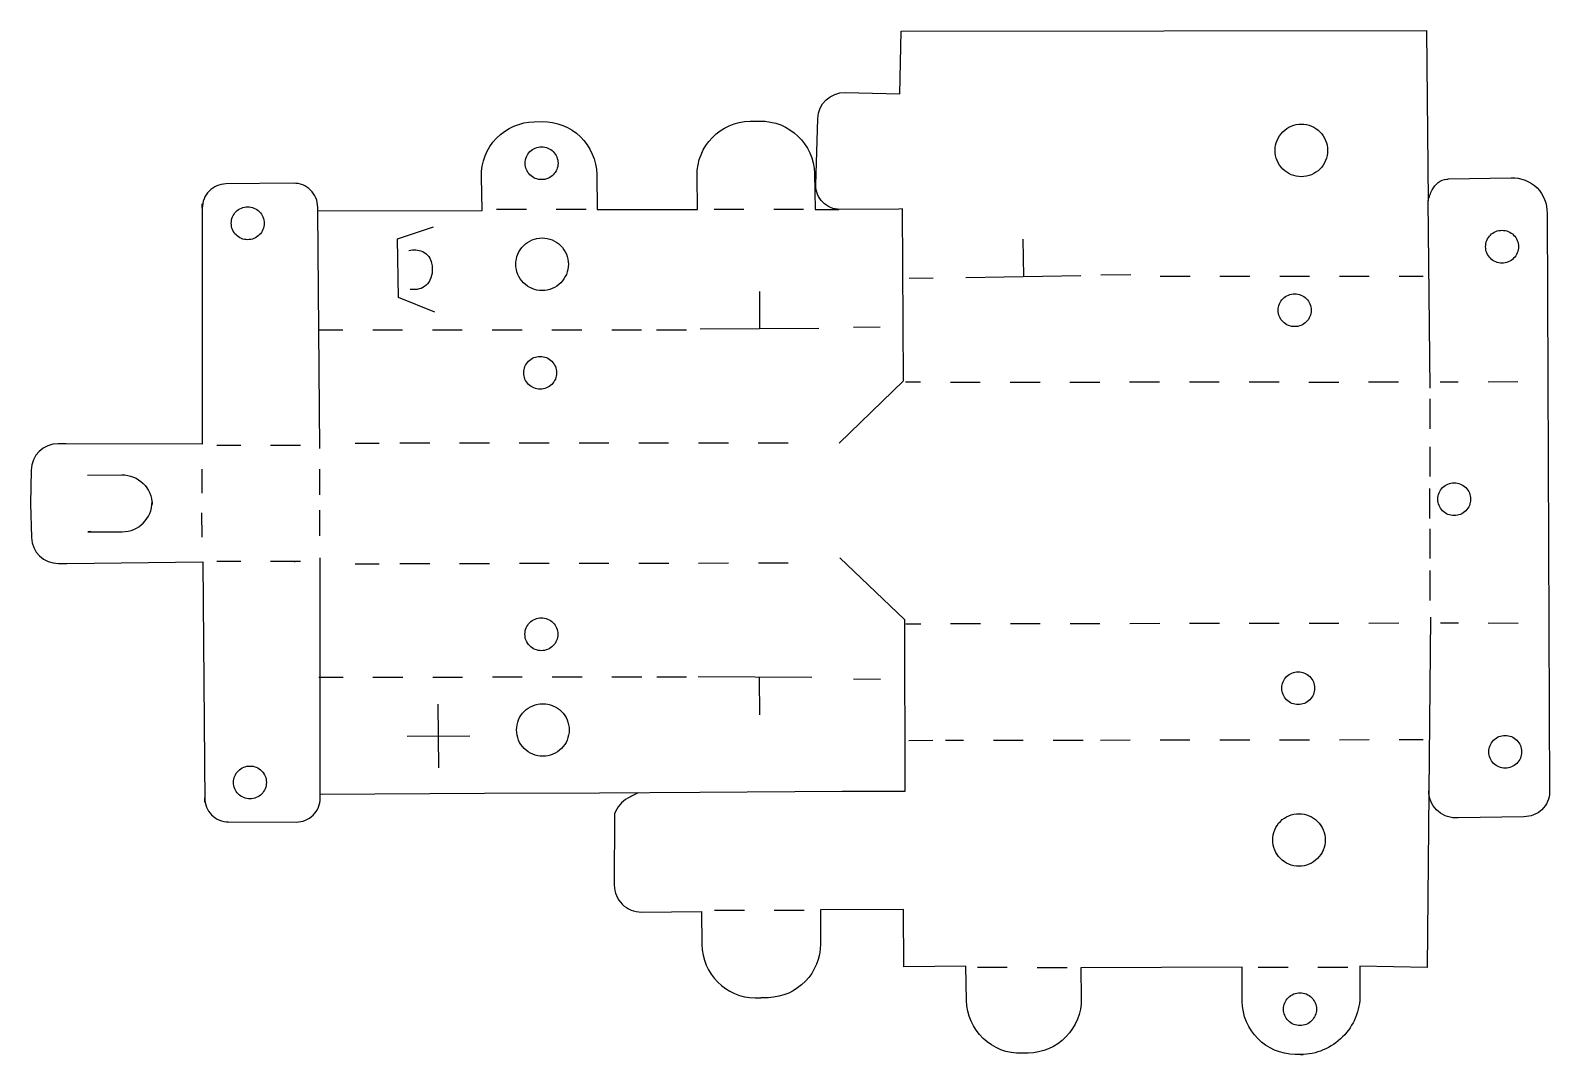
# Model space of a CAD drawing. Header units: millimetres. Extents: x -121 to 133, y 284 to 455.
import ezdxf

# ---------------------------------------------------------------- set-up
doc = ezdxf.new("R2010")
doc.units = ezdxf.units.MM
doc.layers.get('0').update_dxf_attribs({"linetype": 'CONTINUOUS'})

msp = doc.modelspace()

# ---------------------------------------------------------------- linework, layer by layer
for p, q in [((24.33, 444.52), (24.58, 454.98)), ((24.58, 454.98), (112.48, 455.13)), ((112.48, 455.13), (112.78, 426.61)), ((15.19, 444.73), (24.33, 444.52)), ((-0.73, 439.93), (0.91, 439.95)), ((10.29, 429.28), (10.59, 440.35)), ((-36.84, 439.84), (-35.54, 439.86)), ((-45.57, 425.01), (-45.69, 430.65)), ((-26.39, 431.01), (-26.29, 425.14)), ((-9.52, 425.14), (-9.59, 430.82)), ((10.05, 431.16), (10.18, 425.14)), ((115.91, 430.24), (116, 430.25)), ((116, 430.25), (116.08, 430.26)), ((116.08, 430.26), (116.16, 430.27)), ((116.16, 430.27), (126.67, 430.48)), ((-77.13, 429.55), (-88.45, 429.43)), ((-92.41, 425.38), (-92.42, 426.11)), ((-92.42, 426.11), (-92.42, 385.87)), ((-73.09, 424.92), (-73.09, 425.56)), ((-73.09, 424.92), (-45.57, 425.01)), ((-72.76, 385.14), (-73.09, 424.92)), ((-38.17, 425.18), (-43.17, 425.18)), ((-28.17, 425.18), (-33.17, 425.18)), ((-26.29, 425.14), (-9.52, 425.14)), ((-1.76, 425.18), (-6.76, 425.18)), ((8.24, 425.18), (3.24, 425.18)), ((10.18, 425.14), (14.13, 425.18)), ((24.16, 425.24), (14.32, 425.17)), ((24.79, 425.25), (24.16, 425.24)), ((24.97, 396.5), (24.79, 425.25)), ((113.11, 395.27), (112.78, 426.61)), ((-59.76, 420.24), (-53.72, 422.25)), ((132.68, 424.52), (133.1, 327.7)), ((-59.59, 410.42), (-59.76, 420.24)), ((44.91, 420.19), (45.02, 413.94)), ((-55.57, 418.14), (-55.5, 418.11)), ((-55.5, 418.11), (-55.44, 418.08)), ((29.93, 413.67), (25.93, 413.6)), ((35.41, 413.77), (54.62, 414.1)), ((62.98, 414.25), (57.98, 414.16)), ((72.92, 413.94), (67.92, 413.94)), ((82.92, 413.94), (77.92, 413.94)), ((92.92, 413.94), (87.92, 413.94)), ((102.92, 413.94), (97.92, 413.94)), ((111.96, 413.94), (107.92, 413.94)), ((-53.5, 407.95), (-59.59, 410.42)), ((0.84, 411.44), (0.84, 405.18)), ((-72.92, 405.03), (-68.89, 405.03)), ((-63.89, 405.03), (-58.89, 405.03)), ((-53.89, 405.03), (-48.89, 405.03)), ((-43.89, 405.03), (-38.89, 405.03)), ((-33.89, 405.03), (-28.89, 405.03)), ((-23.89, 405.03), (-18.89, 405.03)), ((-16.39, 405.03), (-11.39, 405.03)), ((10.76, 405.24), (-9.09, 405.13)), ((16.57, 405.44), (21.05, 405.5)), ((14.21, 386.05), (24.97, 396.5)), ((27.81, 396.27), (25.31, 396.27)), ((32.81, 396.27), (37.81, 396.27)), ((42.81, 396.27), (47.81, 396.27)), ((52.81, 396.27), (57.81, 396.27)), ((67.81, 396.27), (62.81, 396.27)), ((77.81, 396.27), (72.81, 396.27)), ((87.81, 396.27), (82.81, 396.27)), ((92.81, 396.27), (97.81, 396.27)), ((107.81, 396.27), (102.81, 396.27)), ((117.81, 396.27), (114.81, 396.27)), ((127.81, 396.32), (122.81, 396.29)), ((113.04, 393.45), (113.04, 388.45)), ((-115.17, 385.95), (-116.55, 385.95)), ((-92.42, 385.87), (-115.17, 385.95)), ((-85.98, 385.65), (-89.98, 385.64)), ((-75.98, 385.66), (-80.98, 385.66)), ((-76.95, 385.75), (-76.95, 385.71)), ((-66.85, 386.06), (-62.83, 386.08)), ((-54.35, 386.06), (-59.35, 386.06)), ((-44.35, 386.06), (-49.35, 386.06)), ((-34.35, 386.06), (-39.35, 386.06)), ((-24.35, 386.06), (-29.35, 386.06)), ((-14.35, 386.06), (-19.35, 386.06)), ((-4.35, 386.06), (-9.35, 386.06)), ((5.65, 386.06), (0.65, 386.06)), ((113.04, 385.45), (113.04, 380.45)), ((-121.06, 381.55), (-121.18, 375.92)), ((-92.5, 381.73), (-92.5, 377.69)), ((-72.78, 381.7), (-72.77, 377.39)), ((-111.61, 380.7), (-105.86, 380.75)), ((113.04, 373.45), (113.04, 378.45)), ((-121.18, 375.92), (-121.02, 370.3)), ((-100.82, 376.22), (-100.82, 375.93)), ((-100.82, 375.79), (-100.82, 376.08)), ((-92.45, 370.34), (-92.48, 374.39)), ((-72.74, 370.53), (-72.76, 374.84)), ((-111.08, 371.29), (-111.56, 371.22)), ((113.04, 371.74), (113.05, 366.74)), ((-111.57, 371.22), (-105.82, 371.22)), ((-115.09, 365.94), (-92.34, 366.21)), ((-92.34, 366.21), (-92.01, 325.97)), ((-85.97, 366.25), (-89.97, 366.25)), ((-75.97, 366.24), (-80.97, 366.24)), ((-76.93, 366.16), (-76.93, 366.2)), ((-72.7, 327.26), (-72.68, 366.85)), ((14.29, 366.89), (25.13, 356.53)), ((-116.47, 365.93), (-115.09, 365.94)), ((-66.84, 365.86), (-62.82, 365.85)), ((-54.34, 365.88), (-59.34, 365.87)), ((-44.34, 365.89), (-49.34, 365.88)), ((-34.34, 365.91), (-39.34, 365.9)), ((-24.34, 365.92), (-29.34, 365.91)), ((-14.34, 365.94), (-19.34, 365.93)), ((-4.34, 365.95), (-9.34, 365.94)), ((5.66, 365.96), (0.66, 365.96)), ((113.04, 364.74), (113.05, 359.74)), ((25.13, 356.53), (25.19, 327.77)), ((113.14, 356.92), (112.61, 298.3)), ((27.84, 355.79), (25.34, 355.78)), ((37.84, 355.8), (32.84, 355.8)), ((47.84, 355.82), (42.84, 355.81)), ((57.84, 355.83), (52.84, 355.82)), ((67.84, 355.85), (62.84, 355.84)), ((77.84, 355.86), (72.84, 355.85)), ((87.84, 355.88), (82.84, 355.87)), ((97.84, 355.89), (92.84, 355.88)), ((107.84, 355.91), (102.84, 355.9)), ((117.84, 355.92), (114.84, 355.92)), ((127.84, 355.89), (122.84, 355.91)), ((-72.88, 346.88), (-68.85, 346.89)), ((-63.85, 346.9), (-58.85, 346.9)), ((-53.85, 346.91), (-48.85, 346.92)), ((-43.85, 346.93), (-38.85, 346.93)), ((-33.85, 346.94), (-28.85, 346.95)), ((-23.85, 346.96), (-18.85, 346.96)), ((-16.35, 346.97), (-11.35, 346.97)), ((9.62, 346.85), (-9.41, 346.93)), ((0.89, 340.58), (0.88, 346.84)), ((16.61, 346.6), (21.1, 346.55)), ((-52.97, 342.39), (-52.85, 331.7)), ((-58.14, 337.01), (-47.64, 337.08)), ((29.86, 336.28), (25.86, 336.27)), ((35.01, 336.28), (32.01, 336.28)), ((45.01, 336.3), (40.01, 336.29)), ((55.01, 336.31), (50.01, 336.31)), ((62.91, 336.33), (57.91, 336.32)), ((72.91, 336.34), (67.91, 336.33)), ((82.91, 336.36), (77.91, 336.35)), ((92.91, 336.37), (87.91, 336.36)), ((102.91, 336.39), (97.91, 336.38)), ((111.95, 336.4), (107.91, 336.39)), ((-92.01, 325.97), (-92.01, 326.69)), ((-45.18, 327.44), (-72.7, 327.26)), ((-72.69, 326.67), (-72.7, 327.26)), ((-72.35, 327.22), (-72.35, 327.22)), ((-25.9, 327.47), (-45.18, 327.44)), ((-9.13, 327.6), (-25.9, 327.47)), ((14.71, 327.76), (-9.13, 327.6)), ((24.55, 327.77), (14.71, 327.76)), ((25.19, 327.77), (24.55, 327.77)), ((112.88, 327.89), (112.86, 325.55)), ((-23.43, 323.95), (-23.45, 312.1)), ((-23.41, 324.02), (-23.43, 323.95)), ((117.71, 323.35), (117.34, 323.35)), ((117.75, 323.36), (117.71, 323.35)), ((117.77, 323.36), (117.75, 323.36)), ((128.8, 323.55), (117.77, 323.36)), ((-88.02, 322.68), (-76.7, 322.65)), ((-1.67, 307.83), (-6.67, 307.83)), ((8.33, 307.83), (3.33, 307.83)), ((24.93, 308), (11.04, 307.94)), ((11.04, 307.94), (11.06, 302.3)), ((25.04, 298.42), (24.93, 308)), ((-18.91, 307.59), (-8.84, 307.68)), ((-8.84, 307.68), (-8.79, 302.16)), ((35.4, 298.54), (25.04, 298.42)), ((35.5, 292.8), (35.4, 298.54)), ((42.33, 298.33), (37.33, 298.33)), ((47.33, 298.33), (52.33, 298.33)), ((81.62, 298.39), (54.65, 298.25)), ((54.65, 298.25), (54.71, 293.1)), ((81.65, 292.71), (81.62, 298.39)), ((89.33, 298.33), (84.33, 298.33)), ((99.33, 298.33), (94.33, 298.33)), ((112.61, 298.3), (101.33, 298.56)), ((101.33, 298.56), (101.36, 293.79)), ((0.15, 293.24), (1.08, 293.24)), ((2.31, 293.26), (1.08, 293.24)), ((45.81, 283.99), (44.76, 283.96)), ((91.85, 283.74), (90.53, 283.75)), ((91.4, 283.74), (91.85, 283.74))]:
    msp.add_line(p, q)
for points in [[(87.15, 435.04, -0.414214), (91.55, 439.44, -0.414214), (95.95, 435.04, -0.414214), (91.55, 430.64, -0.414214)], [(-32.87, 432.9, -0.414214), (-35.62, 430.15, -0.414214), (-38.37, 432.9, -0.414214), (-35.62, 435.65, -0.414214)], [(-82.06, 422.85, -0.414214), (-84.81, 420.1, -0.414214), (-87.56, 422.85, -0.414214), (-84.81, 425.6, -0.414214)], [(-39.93, 415.99, -0.414214), (-35.53, 420.39, -0.414214), (-31.13, 415.99, -0.414214), (-35.53, 411.59, -0.414214)], [(125.14, 416.18, -0.414214), (122.39, 418.93, -0.414214), (125.14, 421.68, -0.414214), (127.89, 418.93, -0.414214)], [(93.18, 408.3, -0.414214), (90.43, 405.55, -0.414214), (87.68, 408.3, -0.414214), (90.43, 411.05, -0.414214)], [(-38.61, 397.83, -0.414214), (-35.86, 400.58, -0.414214), (-33.11, 397.83, -0.414214), (-35.86, 395.08, -0.414214)], [(117.13, 379.43, -0.414214), (119.88, 376.68, -0.414214), (117.13, 373.93, -0.414214), (114.38, 376.68, -0.414214)], [(-38.41, 354.08, -0.414214), (-35.66, 356.83, -0.414214), (-32.91, 354.08, -0.414214), (-35.66, 351.33, -0.414214)], [(91.02, 342.3, -0.414214), (88.27, 345.05, -0.414214), (91.02, 347.8, -0.414214), (93.77, 345.05, -0.414214)], [(-35.41, 333.66, -0.414214), (-39.81, 338.06, -0.414214), (-35.41, 342.46, -0.414214), (-31.01, 338.06, -0.414214)], [(122.92, 334.41, -0.414214), (125.67, 337.16, -0.414214), (128.42, 334.41, -0.414214), (125.67, 331.66, -0.414214)], [(-84.43, 326.53, -0.414214), (-87.18, 329.28, -0.414214), (-84.43, 332.03, -0.414214), (-81.68, 329.28, -0.414214)], [(86.75, 319.65, -0.414214), (91.15, 324.05, -0.414214), (95.55, 319.65, -0.414214), (91.15, 315.25, -0.414214)], [(91.32, 294.09, -0.414214), (94.07, 291.34, -0.414214), (91.32, 288.59, -0.414214), (88.57, 291.34, -0.414214)]]:
    msp.add_lwpolyline(points, format="xyb", close=True)
at = {"extrusion": (0, 0, -1)}
for centre, radius, start, end in [((-15.09, 440.24), 4.5, 1.5201, 91.3657), ((35.39, 430.86), 9, 89.0552, 179.0552), ((0.59, 430.93), 9, -0.6574, 89.1062), ((-1.05, 430.95), 9, 89.1065, 178.6941), ((36.69, 430.84), 9, 43.9249, 89.0549), ((36.69, 430.84), 9, -1.2061, 43.9249), ((-116.31, 427.14), 3.13, 24.2862, 82.7951), ((-126.8, 424.5), 5.98, 88.7613, 134.5835), ((-14.29, 429.17), 4, -44.4428, 1.522), ((-121.35, 424.48), 8.83, 13.9724, 26.5434), ((-126.74, 424.61), 5.94, 135.7125, 180.8645), ((-14.29, 429.17), 4, 269.5948, 315.5564), ((56.96, 414.41), 3.98, 77.5416, 110.4404), ((56.73, 415.67), 2.74, 118.1554, 169.4989), ((58.15, 415.13), 4.24, 165.8382, 210.7583), ((56.8, 414.54), 2.77, 214.4779, 269.0864), ((57.1, 417.04), 5.29, 266.285, 275.4601), ((105.82, 375.75), 5, 89.5291, 134.5291), ((105.82, 375.75), 5, 134.5293, 179.5296), ((-117.38, 327.85), 4.5, -89.4826, 0.5176), ((-128.91, 327.74), 4.19, 180.6196, 226.0926), ((-128.91, 327.74), 4.19, 226.0935, 271.5672), ((-2.06, 302.26), 9, 179.741, 268.4132), ((-44.5, 292.96), 9, 313.6991, 359.0091), ((-45.71, 292.99), 9, 179.3455, 269.3459), ((-90.65, 292.75), 9, 270.7244, 359.7004), ((-91.36, 293.74), 10, 179.701, 224.7468), ((-44.5, 292.96), 9, 268.3893, 313.6993), ((-91.36, 293.74), 10, 224.7465, 269.7927)]:
    msp.add_arc(centre, radius, start, end, dxfattribs=at)
for centre, radius, start, end in [((-88.41, 425.43), 4, 135.6375, 180.6616), ((-88.41, 425.43), 4, 90.6131, 135.6373), ((-77.09, 425.55), 4, 45.3402, 90.612), ((-77.09, 425.55), 4, 0.0671, 45.3394), ((-116.56, 381.45), 4.5, 89.8052, 178.7666), ((-105.82, 376.22), 5, 269.9914, 359.9904), ((-103.14, 375.99), 2.32, -1.5385, 2.0021), ((-116.52, 370.43), 4.5, 181.6971, 270.657), ((-88.01, 326.68), 4, 179.7988, 224.8246), ((-76.69, 326.65), 4, -44.8774, 0.3922), ((-18.82, 322.37), 4.87, 118.994, 160.2183), ((-14.96, 316.58), 11.82, 112.3172, 121.7724), ((-88.01, 326.68), 4, 224.8255, 269.849), ((-76.69, 326.65), 4, 269.8498, 315.1205), ((-18.95, 312.09), 4.5, 179.9243, 225.2158), ((-18.95, 312.09), 4.5, 225.2171, 270.5091), ((0.21, 302.24), 9, 180.5086, 269.6344)]:
    msp.add_arc(centre, radius, start, end)

doc.saveas('drawing.dxf')
